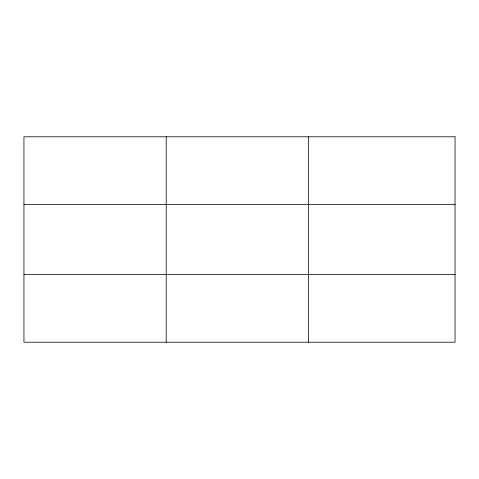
<?xml version="1.0" encoding="UTF-8"?>
<svg xmlns="http://www.w3.org/2000/svg" width="479" height="479" viewBox="0 0 479 479"><rect width="100%" height="100%" fill="white"/><g stroke="black" fill="none" stroke-linecap="round" stroke-linejoin="round"><path stroke-width="0.72" d="M166.213 136.784L166.213 342.216M308.476 136.784L308.476 342.216M23.95 204.575L455.05 204.575M23.95 274.425L455.05 274.425M455.05 136.784L455.05 342.216L23.95 342.216L23.95 136.784L455.05 136.784"/></g></svg>
